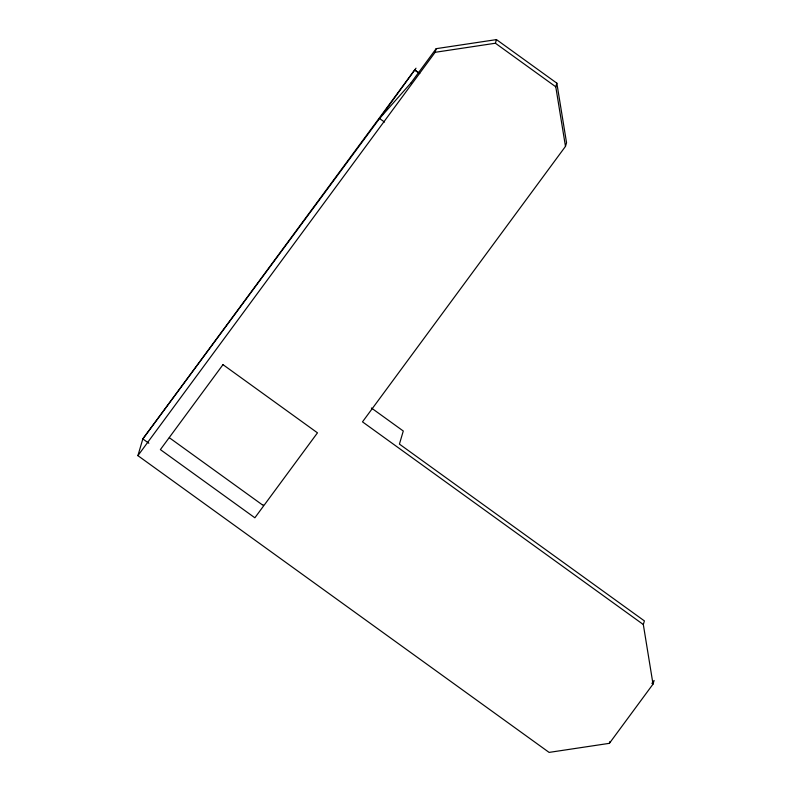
<?xml version="1.0" encoding="UTF-8"?>
<svg xmlns="http://www.w3.org/2000/svg" width="792" height="792" viewBox="0 0 792 792"><rect width="100%" height="100%" fill="white"/><g stroke="black" fill="none" stroke-linecap="round" stroke-linejoin="round"><path stroke-width="1.19" d="M651.915 683.437L654.093 680.476L653.024 684.12L609.394 743.332L549.103 752.4L137.907 455.647L142.827 438.917L416.008 68.191M137.907 455.647L435.115 52.312L436.184 48.668L496.475 39.6L556.845 83.17L566.547 142.748L565.478 146.381L362.488 421.859L643.322 624.532L653.024 684.12M435.115 52.312L495.406 43.233L496.475 39.6M565.478 146.381L555.776 86.803L556.845 83.17M643.322 624.532L644.391 620.898L399.425 444.104L403.276 431.016L371.398 407.999M609.394 743.332L609.929 741.51M410.89 83.002L436.184 48.668M263.172 504.752L262.845 505.197L169.349 437.728M410.8 83.13L379.546 118.513L142.827 438.917L148.837 443.253M419.641 73.567L414.652 70.033L379.546 118.513L384.536 122.057M495.406 43.233L555.776 86.803M414.741 69.914L419.701 73.488M222.988 364.647L160.38 449.599L254.866 517.79L317.473 432.838L222.988 364.647"/></g></svg>
